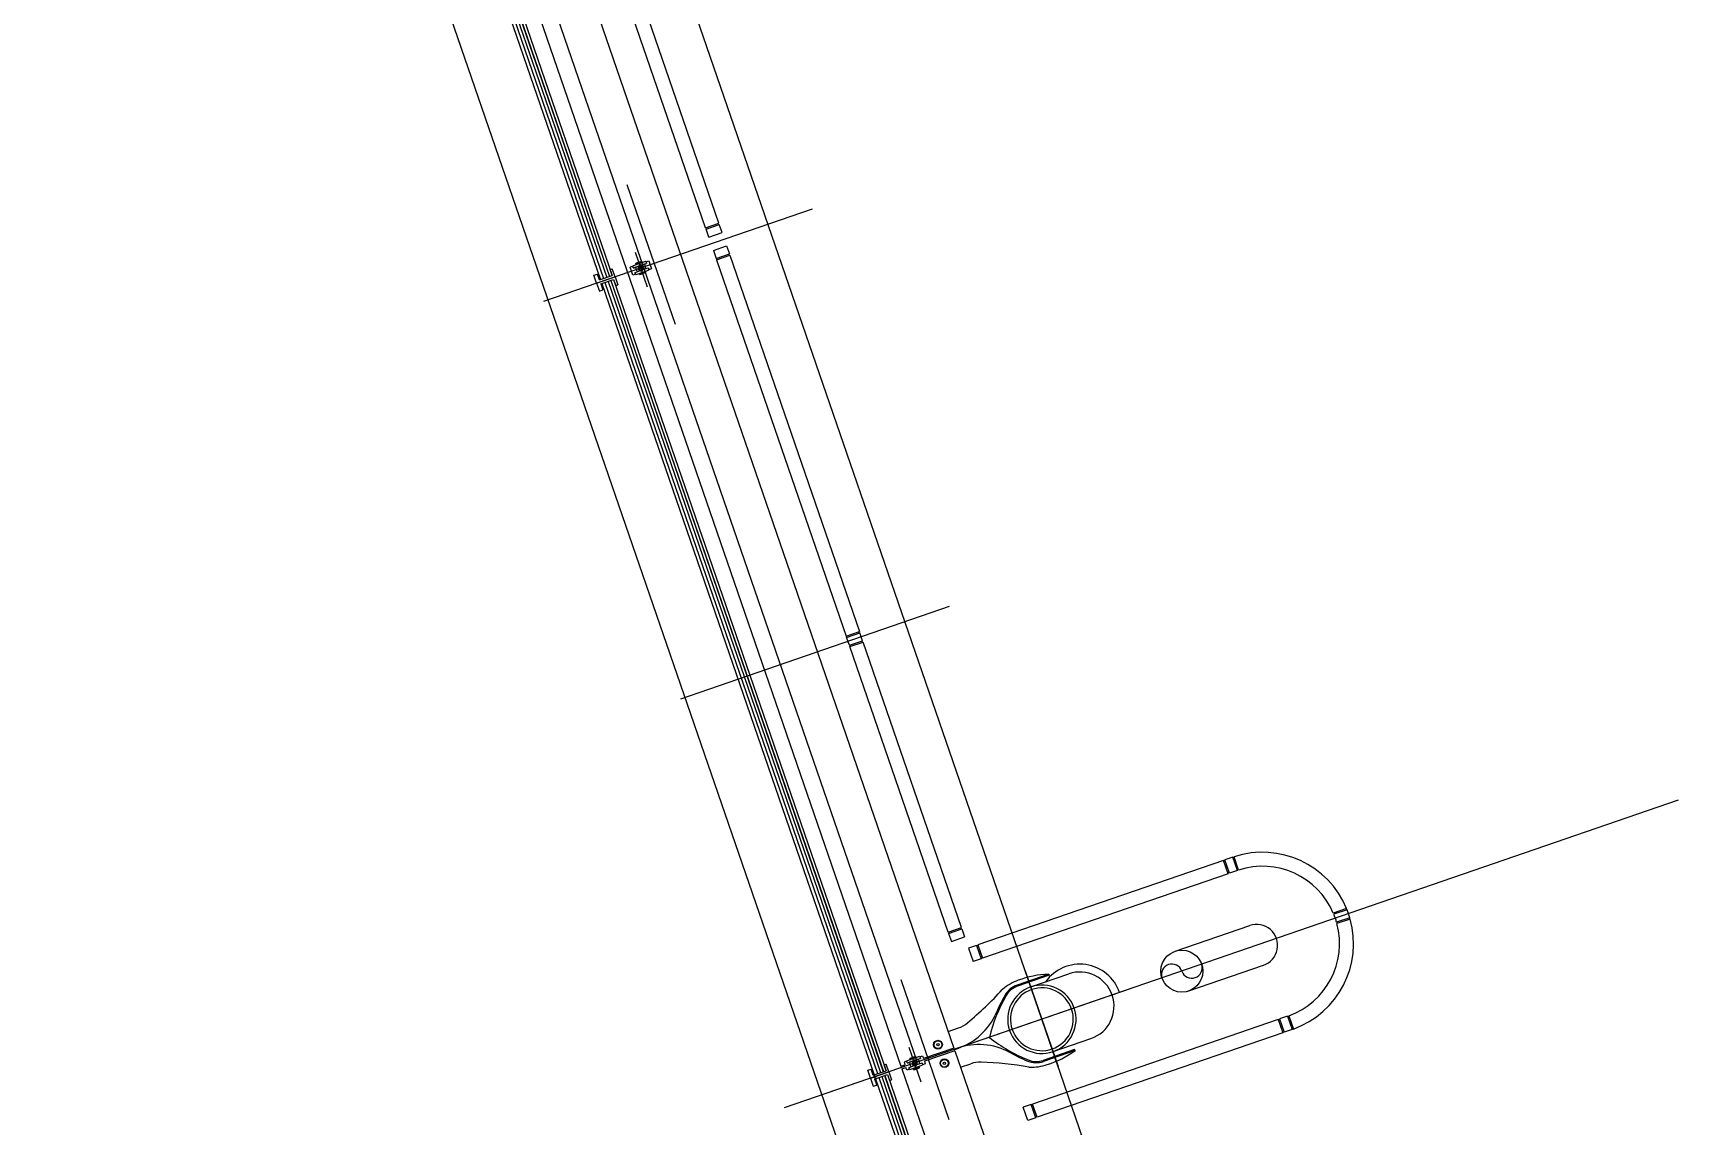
# Model space of a CAD drawing. Extents: x 809487 to 809680, y 818779 to 819225.
# Drawn here: x 809497.65 to 809503.52, y 819171.23 to 819175.13 of the extents above; entities that cross this region are included whole.
import ezdxf

# ---------------------------------------------------------------- set-up
doc = ezdxf.new("R2010")
doc.units = 0
for name, color, linetype in [('F-RC', 7, 'Continuous'), ('MAJ082__', 7, 'Continuous'), ('MAJ214__', 7, 'Continuous'), ('MAJ270__', 7, 'Continuous'), ('MAJ292__', 7, 'Continuous')]:
    doc.layers.add(name, color=color, linetype=linetype)

msp = doc.modelspace()

# ---------------------------------------------------------------- linework, layer by layer
at = {"layer": 'F-RC'}
for p, q in [((809500.0979, 819174.4491), (809499.6356, 819175.7917)), ((809500.0507, 819174.4328), (809499.5883, 819175.7754)), ((809500.0507, 819174.4328), (809500.0979, 819174.4491)), ((809500.0523, 819174.4281), (809500.0996, 819174.4444)), ((809500.0977, 819174.4437), (809500.096, 819174.4484)), ((809500.1093, 819174.416), (809500.0996, 819174.4444)), ((809500.062, 819174.3997), (809500.0523, 819174.4281)), ((809500.0542, 819174.4287), (809500.0525, 819174.4335)), ((809500.062, 819174.3997), (809500.1093, 819174.416)), ((809500.0783, 819174.3524), (809500.1256, 819174.3687)), ((809500.0783, 819174.3524), (809500.0881, 819174.3241)), ((809500.0881, 819174.3241), (809500.1354, 819174.3404)), ((809500.0897, 819174.3193), (809500.137, 819174.3356)), ((809500.0897, 819174.3193), (809500.552, 819172.9767)), ((809500.09, 819174.3247), (809500.0916, 819174.32)), ((809500.1256, 819174.3687), (809500.1354, 819174.3404)), ((809500.1335, 819174.3397), (809500.1351, 819174.335)), ((809500.137, 819174.3356), (809500.5993, 819172.993)), ((809500.552, 819172.9767), (809500.5717, 819172.9835)), ((809500.5537, 819172.972), (809500.6009, 819172.9883)), ((809500.5634, 819172.9436), (809500.5537, 819172.972)), ((809500.5555, 819172.9726), (809500.5539, 819172.9774)), ((809500.5717, 819172.9835), (809500.5993, 819172.993)), ((809500.599, 819172.9876), (809500.5974, 819172.9923)), ((809500.6107, 819172.9599), (809500.6009, 819172.9883)), ((809500.5634, 819172.9436), (809500.6107, 819172.9599)), ((809500.5651, 819172.9389), (809500.6123, 819172.9552)), ((809500.9158, 819171.9201), (809500.5651, 819172.9389)), ((809500.5669, 819172.9395), (809500.5653, 819172.9443)), ((809500.6104, 819172.9545), (809500.6088, 819172.9592)), ((809500.9631, 819171.9364), (809500.6123, 819172.9552)), ((809501.8977, 819172.1762), (809501.0214, 819171.8745)), ((809501.914, 819172.1289), (809501.8977, 819172.1762)), ((809501.9031, 819172.176), (809501.8984, 819172.1743)), ((809501.9308, 819172.1876), (809501.9025, 819172.1778)), ((809501.9187, 819172.1306), (809501.9025, 819172.1778)), ((809501.9471, 819172.1403), (809501.9308, 819172.1876)), ((809501.9518, 819172.1419), (809501.9356, 819172.1892)), ((809501.914, 819172.1289), (809501.0377, 819171.8272)), ((809501.9181, 819172.1325), (809501.9134, 819172.1308)), ((809501.9471, 819172.1403), (809501.9187, 819172.1306)), ((809502.3368, 819172.0048), (809502.2894, 819171.9885)), ((809502.3387, 819172.0002), (809502.2914, 819171.9839)), ((809502.3485, 819171.9718), (809502.3011, 819171.9555)), ((809500.9158, 819171.9201), (809500.9631, 819171.9364)), ((809500.9175, 819171.9154), (809500.9647, 819171.9316)), ((809500.9175, 819171.9154), (809500.9272, 819171.887)), ((809500.9177, 819171.9207), (809500.9193, 819171.916)), ((809500.9612, 819171.9357), (809500.9628, 819171.931)), ((809500.9647, 819171.9316), (809500.9745, 819171.9033)), ((809502.3499, 819171.967), (809502.3025, 819171.9507)), ((809500.9272, 819171.887), (809500.9745, 819171.9033)), ((809501.0167, 819171.8729), (809500.9883, 819171.8631)), ((809500.9883, 819171.8631), (809501.0046, 819171.8158)), ((809501.0167, 819171.8729), (809501.033, 819171.8256)), ((809501.0221, 819171.8726), (809501.0174, 819171.871)), ((809501.0214, 819171.8745), (809501.0377, 819171.8272)), ((809501.033, 819171.8256), (809501.0046, 819171.8158)), ((809501.0371, 819171.8291), (809501.0323, 819171.8275)), ((809502.1262, 819171.6203), (809502.0978, 819171.6105)), ((809502.1262, 819171.6203), (809502.1424, 819171.573)), ((809502.1309, 819171.622), (809502.1472, 819171.5747)), ((809502.0931, 819171.6089), (809501.2168, 819171.3072)), ((809502.1093, 819171.5616), (809501.2331, 819171.2599)), ((809502.0931, 819171.6089), (809502.1093, 819171.5616)), ((809502.0984, 819171.6086), (809502.0937, 819171.607)), ((809502.0978, 819171.6105), (809502.1141, 819171.5633)), ((809502.1134, 819171.5651), (809502.1087, 819171.5635)), ((809502.1424, 819171.573), (809502.1141, 819171.5633)), ((809501.212, 819171.3055), (809501.1837, 819171.2958)), ((809501.2, 819171.2485), (809501.1837, 819171.2958)), ((809501.2283, 819171.2583), (809501.212, 819171.3055)), ((809501.2174, 819171.3053), (809501.2127, 819171.3037)), ((809501.2331, 819171.2599), (809501.2168, 819171.3072)), ((809501.2283, 819171.2583), (809501.2, 819171.2485)), ((809501.2324, 819171.2618), (809501.2277, 819171.2602))]:
    msp.add_line(p, q, dxfattribs=at)
for radius, start, end in [(0.325, 22.52811, 108.11849), (0.323, 108.11303, 109.00032), (0.275, 23.17064, 107.9582), (0.277, 107.96572, 109.00032), (0.277, 22.10417, 23.14047), (0.275, 19, 22.12677), (0.323, 21.66174, 22.54999), (0.325, 19, 21.64535), (0.325, 16.35465, 19), (0.323, 15.45001, 16.33825), (0.275, 290.0418, 14.82936), (0.325, 289.88151, 15.47188), (0.275, 15.87323, 19), (0.277, 14.85953, 15.89583), (0.277, 288.99968, 290.03427), (0.323, 288.99968, 289.88697)]:
    msp.add_arc((809502.0366, 819171.8803), radius, start, end, dxfattribs=at)
at = {"layer": 'MAJ082__'}
for p, q in [((809501.7248, 819171.8523), (809501.9912, 819171.944)), ((809501.7736, 819171.7104), (809502.0401, 819171.8022))]:
    msp.add_line(p, q, dxfattribs=at)
msp.add_circle((809501.7492, 819171.7813), 0.075, dxfattribs=at)
for centre, radius, start, end in [((809502.0157, 819171.8731), 0.075, 288.99117, 109), ((809501.7137, 819171.7691), 0.0375, 19, 199), ((809501.7846, 819171.7935), 0.0375, 199, 19)]:
    msp.add_arc(centre, radius, start, end, dxfattribs=at)
at = {"layer": 'MAJ214__'}
for p, q in [((809498.7264, 819177.0783), (809499.6982, 819174.2559)), ((809498.7359, 819177.0816), (809499.7077, 819174.2592)), ((809498.7366, 819177.0818), (809499.7084, 819174.2594)), ((809498.7973, 819177.1054), (809500.7474, 819171.4417)), ((809498.7151, 819177.0744), (809499.6869, 819174.252)), ((809499.7921, 819174.2962), (809499.7817, 819174.2926)), ((809499.7914, 819174.2642), (809499.7817, 819174.2926)), ((809499.8019, 819174.2678), (809499.7914, 819174.2642)), ((809499.7994, 819174.2736), (809499.807, 819174.2762)), ((809499.8321, 819174.3034), (809499.8013, 819174.2928)), ((809499.8022, 819174.3052), (809499.8239, 819174.3127)), ((809499.8028, 819174.3065), (809499.8022, 819174.3052)), ((809499.8032, 819174.3024), (809499.8022, 819174.3052)), ((809499.8227, 819174.3133), (809499.8028, 819174.3065)), ((809499.8029, 819174.2669), (809499.8469, 819174.282)), ((809499.8032, 819174.3024), (809499.8249, 819174.3099)), ((809499.805, 819174.303), (809499.8054, 819174.3021)), ((809499.8378, 819174.2868), (809499.807, 819174.2762)), ((809499.8361, 819174.2772), (809499.8144, 819174.2698)), ((809499.8154, 819174.2669), (809499.8144, 819174.2698)), ((809499.8371, 819174.2744), (809499.8154, 819174.2669)), ((809499.8166, 819174.2663), (809499.8154, 819174.2669)), ((809499.816, 819174.2713), (809499.8161, 819174.2709)), ((809499.8167, 819174.2706), (809499.8161, 819174.2709)), ((809499.8166, 819174.2663), (809499.8365, 819174.2731)), ((809499.8227, 819174.3133), (809499.8239, 819174.3127)), ((809499.823, 819174.3092), (809499.8233, 819174.3083)), ((809499.8249, 819174.3099), (809499.8239, 819174.3127)), ((809499.8323, 819174.3034), (809499.8399, 819174.306)), ((809499.8338, 819174.2764), (809499.8341, 819174.2771)), ((809499.8339, 819174.2775), (809499.8341, 819174.2771)), ((809499.8371, 819174.2744), (809499.8361, 819174.2772)), ((809499.8365, 819174.2731), (809499.8371, 819174.2744)), ((809499.8374, 819174.3118), (809499.8478, 819174.3154)), ((809499.8456, 819174.2895), (809499.838, 819174.2869)), ((809499.8576, 819174.287), (809499.8472, 819174.2834)), ((809499.8478, 819174.3154), (809499.8576, 819174.287)), ((809499.6918, 819174.2378), (809500.6636, 819171.4155)), ((809499.7031, 819174.2418), (809500.6749, 819171.4194)), ((809499.7126, 819174.245), (809500.6844, 819171.4226)), ((809499.7133, 819174.2453), (809500.6851, 819171.4229)), ((809500.9365, 819171.5068), (809500.8278, 819171.4694)), ((809500.7474, 819171.4417), (809500.7616, 819171.4466)), ((809500.7688, 819171.4596), (809500.7584, 819171.456)), ((809500.7584, 819171.456), (809500.7616, 819171.4466)), ((809500.8088, 819171.4668), (809500.778, 819171.4562)), ((809500.7789, 819171.4687), (809500.8006, 819171.4761)), ((809500.7795, 819171.4699), (809500.7789, 819171.4687)), ((809500.7799, 819171.4658), (809500.7789, 819171.4687)), ((809500.7994, 819171.4768), (809500.7795, 819171.4699)), ((809500.7796, 819171.4303), (809500.8236, 819171.4455)), ((809500.7799, 819171.4658), (809500.8016, 819171.4733)), ((809500.7817, 819171.4665), (809500.7821, 819171.4655)), ((809500.8145, 819171.4503), (809500.7837, 819171.4397)), ((809500.7994, 819171.4768), (809500.8006, 819171.4761)), ((809500.7997, 819171.4727), (809500.8, 819171.4717)), ((809500.8016, 819171.4733), (809500.8006, 819171.4761)), ((809500.809, 819171.4669), (809500.8166, 819171.4695)), ((809500.8141, 819171.4752), (809500.8245, 819171.4788)), ((809500.8223, 819171.4529), (809500.8147, 819171.4503)), ((809500.8343, 819171.4505), (809500.8239, 819171.4469)), ((809500.8245, 819171.4788), (809500.8278, 819171.4694)), ((809500.9398, 819171.4974), (809500.8311, 819171.4599)), ((809500.8311, 819171.4599), (809500.8343, 819171.4505)), ((809500.6685, 819171.4013), (809501.6403, 819168.5789)), ((809500.6798, 819171.4052), (809501.6517, 819168.5828)), ((809500.6893, 819171.4085), (809501.6611, 819168.5861)), ((809500.69, 819171.4087), (809501.6618, 819168.5863)), ((809500.7507, 819171.4322), (809500.7649, 819171.4371)), ((809500.7507, 819171.4322), (809502.7008, 819165.7686)), ((809500.7682, 819171.4277), (809500.7649, 819171.4371)), ((809500.7786, 819171.4313), (809500.7682, 819171.4277)), ((809500.7761, 819171.437), (809500.7837, 819171.4397)), ((809500.8128, 819171.4407), (809500.7911, 819171.4332)), ((809500.7921, 819171.4304), (809500.7911, 819171.4332)), ((809500.8138, 819171.4378), (809500.7921, 819171.4304)), ((809500.7933, 819171.4297), (809500.7921, 819171.4304)), ((809500.7927, 819171.4348), (809500.7928, 819171.4343)), ((809500.7935, 819171.434), (809500.7928, 819171.4343)), ((809500.7933, 819171.4297), (809500.8132, 819171.4366)), ((809500.8105, 819171.4399), (809500.8108, 819171.4405)), ((809500.8106, 819171.441), (809500.8108, 819171.4405)), ((809500.8138, 819171.4378), (809500.8128, 819171.4407)), ((809500.8132, 819171.4366), (809500.8138, 819171.4378))]:
    msp.add_line(p, q, dxfattribs=at)
for points in [[(809499.8363, 819174.3127), (809499.7924, 819174.2976)], [(809501.2744, 819171.7703), (809501.1616, 819171.7314)], [(809500.813, 819171.4762), (809500.7691, 819171.461)], [(809501.3682, 819171.4978), (809501.2554, 819171.4589)]]:
    msp.add_lwpolyline(points, dxfattribs=at)
for centre, radius in [((809499.8196, 819174.2898), 0.006), ((809500.8795, 819171.5189), 0.0155), ((809500.8795, 819171.5189), 0.0135), ((809500.8795, 819171.5189), 0.0042), ((809500.9023, 819171.4527), 0.0155), ((809500.9023, 819171.4527), 0.0135), ((809500.9023, 819171.4527), 0.0042)]:
    msp.add_circle(centre, radius, dxfattribs=at)
for centre, radius, start, end in [((809499.8196, 819174.2898), 0.0095, 145.18264, 252.81736), ((809499.8196, 819174.2898), 0.0109, 101.1265, 116.87349), ((809499.8196, 819174.2898), 0.0109, 281.1265, 296.87349), ((809499.8196, 819174.2898), 0.0095, 326.69488, 71.30512), ((809501.6097, 819171.4123), 0.567, 149.96236, 158.10407), ((809501.1874, 819171.6565), 0.0792, 109, 149.96236), ((809500.8758, 819171.7241), 0.2307, 285.67731, 333.23123), ((809501.065, 819171.6312), 0.02, 326.67541, 338.10407), ((809501.0257, 819171.2887), 0.2307, 64.76877, 112.32268), ((809500.8758, 819171.7241), 0.2307, 285.67731, 292.32268), ((809501.0257, 819171.2887), 0.2307, 105.67731, 112.32268), ((809500.7963, 819171.4533), 0.0095, 145.18264, 198.99991), ((809500.7963, 819171.4533), 0.0095, 198.99991, 252.81736), ((809500.7963, 819171.4533), 0.006, 19.00013, 198.99986), ((809500.7963, 819171.4533), 0.006, 198.99986, 19.00013), ((809500.7963, 819171.4533), 0.0109, 101.1265, 116.87349), ((809500.7963, 819171.4533), 0.0109, 281.1265, 296.87349), ((809500.7963, 819171.4533), 0.0095, 19.00008, 71.30512), ((809500.7963, 819171.4533), 0.0095, 326.69488, 19.00008), ((809501.1176, 819171.4784), 0.02, 59.89592, 71.32459), ((809501.4121, 819171.9862), 0.567, 239.89592, 248.03764), ((809501.2296, 819171.5338), 0.0792, 248.03764, 289)]:
    msp.add_arc(centre, radius, start, end, dxfattribs=at)
for points, degree in [([(809499.7921, 819174.2969), (809499.7921, 819174.2969), (809499.7921, 819174.297), (809499.7921, 819174.2971), (809499.7921, 819174.2971), (809499.7921, 819174.2972), (809499.7921, 819174.2972), (809499.7921, 819174.2973), (809499.7922, 819174.2973), (809499.7922, 819174.2974), (809499.7922, 819174.2974), (809499.7922, 819174.2975), (809499.7923, 819174.2975), (809499.7923, 819174.2976), (809499.7923, 819174.2976), (809499.7924, 819174.2976)], 3), ([(809499.7929, 819174.2907), (809499.7928, 819174.291), (809499.7927, 819174.2914), (809499.7925, 819174.2922), (809499.7924, 819174.2928), (809499.7922, 819174.2939), (809499.7922, 819174.2945), (809499.7921, 819174.2956), (809499.7921, 819174.2963), (809499.7921, 819174.2969)], 3), ([(809499.7929, 819174.2907), (809499.7929, 819174.2907), (809499.7929, 819174.2907), (809499.7929, 819174.2906), (809499.7929, 819174.2906), (809499.793, 819174.2905), (809499.793, 819174.2905), (809499.793, 819174.2905)], 3), ([(809499.7937, 819174.2901), (809499.7937, 819174.2901), (809499.7937, 819174.2901), (809499.7937, 819174.2901), (809499.7937, 819174.2901), (809499.7936, 819174.2901), (809499.7935, 819174.2901), (809499.7934, 819174.2901), (809499.7933, 819174.2901), (809499.7932, 819174.2902), (809499.7931, 819174.2903), (809499.793, 819174.2904), (809499.793, 819174.2904), (809499.793, 819174.2905)], 3), ([(809499.7937, 819174.2901), (809499.7944, 819174.2904), (809499.795, 819174.2906), (809499.7966, 819174.2911), (809499.7976, 819174.2915), (809499.7991, 819174.292), (809499.7997, 819174.2922), (809499.8007, 819174.2925), (809499.801, 819174.2926), (809499.8013, 819174.2928)], 3), ([(809499.7937, 819174.2901), (809499.7946, 819174.2904), (809499.7955, 819174.2907), (809499.7964, 819174.291), (809499.7976, 819174.2915), (809499.7989, 819174.2919), (809499.8002, 819174.2924), (809499.8006, 819174.2925), (809499.8009, 819174.2926), (809499.8013, 819174.2928)], 3), ([(809499.7991, 819174.2728), (809499.799, 819174.2729), (809499.799, 819174.2729), (809499.799, 819174.273), (809499.799, 819174.2731), (809499.7991, 819174.2732), (809499.7991, 819174.2733), (809499.7992, 819174.2734), (809499.7992, 819174.2735), (809499.7993, 819174.2735), (809499.7994, 819174.2736), (809499.7994, 819174.2736), (809499.7994, 819174.2736), (809499.7994, 819174.2736)], 3), ([(809499.7991, 819174.2728), (809499.7991, 819174.2728), (809499.7991, 819174.2728), (809499.7991, 819174.2728), (809499.7991, 819174.2727), (809499.7991, 819174.2727), (809499.7991, 819174.2727), (809499.7991, 819174.2726)], 3), ([(809499.8023, 819174.2673), (809499.8019, 819174.2678), (809499.8015, 819174.2682), (809499.8009, 819174.2692), (809499.8006, 819174.2697), (809499.8, 819174.2707), (809499.7998, 819174.2712), (809499.7994, 819174.272), (809499.7993, 819174.2723), (809499.7991, 819174.2726)], 3), ([(809499.8013, 819174.2928), (809499.8013, 819174.2927), (809499.8013, 819174.2927), (809499.8014, 819174.2926), (809499.8015, 819174.2924), (809499.8016, 819174.2918), (809499.8016, 819174.2914), (809499.8018, 819174.2902), (809499.802, 819174.2891), (809499.8024, 819174.2869), (809499.8027, 819174.2857), (809499.8035, 819174.2834), (809499.8039, 819174.2823), (809499.8049, 819174.2802), (809499.8054, 819174.2792), (809499.8062, 819174.2779), (809499.8065, 819174.2775), (809499.8068, 819174.2768), (809499.8069, 819174.2766), (809499.807, 819174.2763), (809499.807, 819174.2763), (809499.807, 819174.2762)], 3), ([(809499.8029, 819174.2669), (809499.8029, 819174.2669), (809499.8029, 819174.2669), (809499.8028, 819174.2669), (809499.8028, 819174.2669), (809499.8027, 819174.2669), (809499.8027, 819174.2669), (809499.8026, 819174.267), (809499.8026, 819174.267), (809499.8025, 819174.267), (809499.8025, 819174.267), (809499.8024, 819174.2671), (809499.8024, 819174.2671), (809499.8023, 819174.2672), (809499.8023, 819174.2672), (809499.8023, 819174.2673)], 3), ([(809499.8126, 819174.2963), (809499.8125, 819174.2963), (809499.8125, 819174.2963), (809499.8125, 819174.2962), (809499.8124, 819174.2961), (809499.8123, 819174.2959), (809499.8122, 819174.2957), (809499.8119, 819174.2954), (809499.8118, 819174.2952), (809499.8117, 819174.295)], 3), ([(809499.8147, 819174.2996), (809499.8136, 819174.2978), (809499.8126, 819174.2963)], 2), ([(809499.8166, 819174.2808), (809499.8168, 819174.2807), (809499.817, 819174.2807), (809499.8174, 819174.2805), (809499.8176, 819174.2805), (809499.8179, 819174.2804), (809499.8179, 819174.2804), (809499.818, 819174.2803), (809499.8181, 819174.2803), (809499.8181, 819174.2803)], 3), ([(809499.8212, 819174.2993), (809499.8195, 819174.2999), (809499.8175, 819174.3006)], 2), ([(809499.8181, 819174.2803), (809499.8198, 819174.2797), (809499.8218, 819174.2791)], 2), ([(809499.8227, 819174.2988), (809499.8225, 819174.2989), (809499.8223, 819174.2989), (809499.8219, 819174.2991), (809499.8217, 819174.2991), (809499.8214, 819174.2992), (809499.8213, 819174.2993), (809499.8213, 819174.2993), (809499.8212, 819174.2993), (809499.8212, 819174.2993)], 3), ([(809499.8246, 819174.28), (809499.8257, 819174.2818), (809499.8267, 819174.2833)], 2), ([(809499.8267, 819174.2833), (809499.8267, 819174.2833), (809499.8267, 819174.2833), (809499.8268, 819174.2834), (809499.8269, 819174.2835), (809499.827, 819174.2837), (809499.8271, 819174.2839), (809499.8274, 819174.2842), (809499.8275, 819174.2844), (809499.8276, 819174.2846)], 3), ([(809499.8321, 819174.3034), (809499.8322, 819174.3034), (809499.8322, 819174.3034), (809499.8323, 819174.3034)], 2), ([(809499.8321, 819174.3034), (809499.8322, 819174.3034), (809499.8322, 819174.3034), (809499.8323, 819174.3034)], 2), ([(809499.838, 819174.2869), (809499.838, 819174.2869), (809499.8379, 819174.2869), (809499.8379, 819174.287), (809499.8378, 819174.2872), (809499.8377, 819174.2878), (809499.8376, 819174.2882), (809499.8375, 819174.2895), (809499.8373, 819174.2905), (809499.8369, 819174.2927), (809499.8366, 819174.2939), (809499.8358, 819174.2963), (809499.8354, 819174.2974), (809499.8344, 819174.2994), (809499.8339, 819174.3004), (809499.8331, 819174.3017), (809499.8328, 819174.3022), (809499.8325, 819174.3028), (809499.8324, 819174.303), (809499.8323, 819174.3033), (809499.8323, 819174.3034), (809499.8323, 819174.3034)], 3), ([(809499.8363, 819174.3127), (809499.8364, 819174.3128), (809499.8364, 819174.3128), (809499.8365, 819174.3127), (809499.8365, 819174.3127), (809499.8366, 819174.3127), (809499.8366, 819174.3127), (809499.8367, 819174.3126), (809499.8367, 819174.3126), (809499.8368, 819174.3126), (809499.8368, 819174.3126), (809499.8369, 819174.3125), (809499.8369, 819174.3125), (809499.837, 819174.3124), (809499.837, 819174.3124), (809499.837, 819174.3123)], 3), ([(809499.837, 819174.3123), (809499.8374, 819174.3119), (809499.8378, 819174.3114), (809499.8384, 819174.3104), (809499.8387, 819174.3099), (809499.8393, 819174.3089), (809499.8395, 819174.3084), (809499.8399, 819174.3076), (809499.84, 819174.3073), (809499.8402, 819174.307)], 3), ([(809499.838, 819174.2869), (809499.8379, 819174.2868), (809499.8379, 819174.2868), (809499.8378, 819174.2868)], 2), ([(809499.8402, 819174.3068), (809499.8402, 819174.3068), (809499.8402, 819174.3067), (809499.8403, 819174.3066), (809499.8403, 819174.3065), (809499.8402, 819174.3064), (809499.8402, 819174.3063), (809499.8401, 819174.3062), (809499.8401, 819174.3062), (809499.84, 819174.3061), (809499.8399, 819174.306), (809499.8399, 819174.306), (809499.8399, 819174.306), (809499.8399, 819174.306)], 3), ([(809499.8402, 819174.3068), (809499.8402, 819174.3068), (809499.8402, 819174.3068), (809499.8402, 819174.3069), (809499.8402, 819174.3069), (809499.8402, 819174.3069), (809499.8402, 819174.307), (809499.8402, 819174.307)], 3), ([(809499.8456, 819174.2895), (809499.8456, 819174.2895), (809499.8456, 819174.2895), (809499.8456, 819174.2895), (809499.8456, 819174.2895), (809499.8457, 819174.2895), (809499.8458, 819174.2895), (809499.8459, 819174.2895), (809499.8459, 819174.2895), (809499.8461, 819174.2894), (809499.8461, 819174.2894), (809499.8463, 819174.2892), (809499.8463, 819174.2892), (809499.8463, 819174.2891)], 3), ([(809499.8464, 819174.2889), (809499.8464, 819174.2889), (809499.8464, 819174.289), (809499.8463, 819174.289), (809499.8463, 819174.289), (809499.8463, 819174.2891), (809499.8463, 819174.2891), (809499.8463, 819174.2891)], 3), ([(809499.8464, 819174.2889), (809499.8465, 819174.2886), (809499.8466, 819174.2882), (809499.8468, 819174.2874), (809499.8469, 819174.2868), (809499.847, 819174.2857), (809499.8471, 819174.2851), (809499.8472, 819174.284), (809499.8472, 819174.2834), (809499.8472, 819174.2827)], 3), ([(809499.8472, 819174.2827), (809499.8472, 819174.2827), (809499.8472, 819174.2826), (809499.8472, 819174.2825), (809499.8472, 819174.2825), (809499.8472, 819174.2824), (809499.8472, 819174.2824), (809499.8471, 819174.2823), (809499.8471, 819174.2823), (809499.8471, 819174.2822), (809499.8471, 819174.2822), (809499.847, 819174.2821), (809499.847, 819174.2821), (809499.847, 819174.282), (809499.8469, 819174.282), (809499.8469, 819174.282)], 3), ([(809500.7688, 819171.4603), (809500.7688, 819171.4604), (809500.7688, 819171.4604), (809500.7688, 819171.4605), (809500.7688, 819171.4606), (809500.7688, 819171.4607), (809500.7688, 819171.4607), (809500.7689, 819171.4608), (809500.7689, 819171.4608), (809500.7689, 819171.4608), (809500.7689, 819171.4609), (809500.7689, 819171.4609), (809500.769, 819171.461), (809500.769, 819171.461), (809500.769, 819171.461), (809500.7691, 819171.461)], 3), ([(809500.7696, 819171.4542), (809500.7695, 819171.4545), (809500.7694, 819171.4548), (809500.7692, 819171.4557), (809500.7691, 819171.4562), (809500.769, 819171.4573), (809500.7689, 819171.4579), (809500.7688, 819171.4591), (809500.7688, 819171.4597), (809500.7688, 819171.4603)], 3), ([(809500.7696, 819171.4542), (809500.7696, 819171.4541), (809500.7696, 819171.4541), (809500.7696, 819171.454), (809500.7697, 819171.454), (809500.7697, 819171.454), (809500.7697, 819171.454), (809500.7697, 819171.454)], 3), ([(809500.7704, 819171.4536), (809500.7704, 819171.4536), (809500.7704, 819171.4536), (809500.7704, 819171.4536), (809500.7704, 819171.4536), (809500.7703, 819171.4536), (809500.7702, 819171.4536), (809500.7701, 819171.4536), (809500.77, 819171.4536), (809500.7699, 819171.4537), (809500.7698, 819171.4537), (809500.7697, 819171.4538), (809500.7697, 819171.4539), (809500.7697, 819171.454)], 3), ([(809500.7704, 819171.4536), (809500.7711, 819171.4538), (809500.7717, 819171.454), (809500.7733, 819171.4546), (809500.7743, 819171.4549), (809500.7758, 819171.4554), (809500.7764, 819171.4556), (809500.7774, 819171.456), (809500.7777, 819171.4561), (809500.778, 819171.4562)], 3), ([(809500.7704, 819171.4536), (809500.7713, 819171.4539), (809500.7722, 819171.4542), (809500.7731, 819171.4545), (809500.7743, 819171.4549), (809500.7756, 819171.4554), (809500.7769, 819171.4558), (809500.7773, 819171.4559), (809500.7777, 819171.4561), (809500.778, 819171.4562)], 3), ([(809500.778, 819171.4562), (809500.778, 819171.4562), (809500.778, 819171.4562), (809500.7781, 819171.456), (809500.7782, 819171.4558), (809500.7783, 819171.4552), (809500.7783, 819171.4549), (809500.7785, 819171.4536), (809500.7787, 819171.4526), (809500.7791, 819171.4503), (809500.7794, 819171.4491), (809500.7798, 819171.4478), (809500.7799, 819171.4477), (809500.7799, 819171.4476)], 3), ([(809500.7799, 819171.4476), (809500.7803, 819171.4466), (809500.7807, 819171.4456), (809500.7816, 819171.4436), (809500.7821, 819171.4427), (809500.7829, 819171.4414), (809500.7832, 819171.4409), (809500.7835, 819171.4402), (809500.7836, 819171.44), (809500.7837, 819171.4398), (809500.7837, 819171.4397), (809500.7837, 819171.4397)], 3), ([(809500.7893, 819171.4598), (809500.7893, 819171.4598), (809500.7892, 819171.4597), (809500.7892, 819171.4597), (809500.7891, 819171.4596), (809500.789, 819171.4594), (809500.7889, 819171.4592), (809500.7886, 819171.4588), (809500.7885, 819171.4586), (809500.7884, 819171.4585)], 3), ([(809500.7914, 819171.463), (809500.7903, 819171.4613), (809500.7893, 819171.4598)], 2), ([(809500.7933, 819171.4443), (809500.7935, 819171.4442), (809500.7937, 819171.4441), (809500.7941, 819171.444), (809500.7943, 819171.4439), (809500.7946, 819171.4438), (809500.7946, 819171.4438), (809500.7947, 819171.4438), (809500.7948, 819171.4438), (809500.7948, 819171.4438)], 3), ([(809500.7979, 819171.4628), (809500.7962, 819171.4633), (809500.7942, 819171.464)], 2), ([(809500.7948, 819171.4438), (809500.7965, 819171.4432), (809500.7985, 819171.4425)], 2), ([(809500.7994, 819171.4623), (809500.7992, 819171.4623), (809500.799, 819171.4624), (809500.7986, 819171.4625), (809500.7984, 819171.4626), (809500.7981, 819171.4627), (809500.798, 819171.4627), (809500.798, 819171.4627), (809500.7979, 819171.4627), (809500.7979, 819171.4628)], 3), ([(809500.8013, 819171.4435), (809500.8024, 819171.4452), (809500.8034, 819171.4467)], 2), ([(809500.8034, 819171.4467), (809500.8034, 819171.4467), (809500.8035, 819171.4468), (809500.8035, 819171.4468), (809500.8036, 819171.4469), (809500.8037, 819171.4472), (809500.8038, 819171.4473), (809500.8041, 819171.4477), (809500.8042, 819171.4479), (809500.8043, 819171.448)], 3), ([(809500.8088, 819171.4668), (809500.8089, 819171.4668), (809500.8089, 819171.4668), (809500.809, 819171.4669)], 2), ([(809500.8088, 819171.4668), (809500.8089, 819171.4668), (809500.8089, 819171.4668), (809500.809, 819171.4669)], 2), ([(809500.8128, 819171.4589), (809500.8124, 819171.4599), (809500.812, 819171.4609), (809500.8111, 819171.4629), (809500.8106, 819171.4638), (809500.8098, 819171.4651), (809500.8095, 819171.4656), (809500.8092, 819171.4663), (809500.8091, 819171.4665), (809500.809, 819171.4667), (809500.809, 819171.4668), (809500.809, 819171.4669)], 3), ([(809500.8147, 819171.4503), (809500.8147, 819171.4503), (809500.8146, 819171.4503), (809500.8146, 819171.4505), (809500.8145, 819171.4507), (809500.8144, 819171.4513), (809500.8143, 819171.4517), (809500.8142, 819171.4529), (809500.814, 819171.4539), (809500.8136, 819171.4562), (809500.8133, 819171.4574), (809500.8129, 819171.4587), (809500.8128, 819171.4588), (809500.8128, 819171.4589)], 3), ([(809500.8137, 819171.4758), (809500.8141, 819171.4753), (809500.8145, 819171.4748), (809500.8151, 819171.4738), (809500.8154, 819171.4733), (809500.816, 819171.4724), (809500.8162, 819171.4719), (809500.8166, 819171.4711), (809500.8167, 819171.4707), (809500.8169, 819171.4704)], 3), ([(809500.8147, 819171.4503), (809500.8146, 819171.4503), (809500.8146, 819171.4503), (809500.8145, 819171.4503)], 2), ([(809500.8169, 819171.4702), (809500.8169, 819171.4702), (809500.8169, 819171.4702), (809500.817, 819171.4701), (809500.817, 819171.47), (809500.8169, 819171.4698), (809500.8169, 819171.4698), (809500.8168, 819171.4696), (809500.8168, 819171.4696), (809500.8167, 819171.4695), (809500.8166, 819171.4695), (809500.8166, 819171.4695), (809500.8166, 819171.4695), (809500.8166, 819171.4695)], 3), ([(809500.8169, 819171.4702), (809500.8169, 819171.4702), (809500.8169, 819171.4703), (809500.8169, 819171.4703), (809500.8169, 819171.4703), (809500.8169, 819171.4704), (809500.8169, 819171.4704), (809500.8169, 819171.4704)], 3), ([(809500.8223, 819171.4529), (809500.8223, 819171.4529), (809500.8223, 819171.4529), (809500.8223, 819171.4529), (809500.8223, 819171.4529), (809500.8224, 819171.453), (809500.8225, 819171.453), (809500.8226, 819171.4529), (809500.8227, 819171.4529), (809500.8228, 819171.4529), (809500.8229, 819171.4528), (809500.823, 819171.4527), (809500.823, 819171.4526), (809500.823, 819171.4525)], 3), ([(809500.8231, 819171.4523), (809500.8231, 819171.4524), (809500.8231, 819171.4524), (809500.8231, 819171.4525), (809500.823, 819171.4525), (809500.823, 819171.4525), (809500.823, 819171.4525), (809500.823, 819171.4525)], 3), ([(809500.8231, 819171.4523), (809500.8232, 819171.452), (809500.8233, 819171.4517), (809500.8235, 819171.4508), (809500.8236, 819171.4503), (809500.8237, 819171.4492), (809500.8238, 819171.4486), (809500.8239, 819171.4474), (809500.8239, 819171.4468), (809500.8239, 819171.4462)], 3), ([(809500.8239, 819171.4462), (809500.8239, 819171.4461), (809500.8239, 819171.4461), (809500.8239, 819171.446), (809500.8239, 819171.4459), (809500.8239, 819171.4458), (809500.8239, 819171.4458), (809500.8238, 819171.4457), (809500.8238, 819171.4457), (809500.8238, 819171.4457), (809500.8238, 819171.4456), (809500.8238, 819171.4456), (809500.8237, 819171.4455), (809500.8237, 819171.4455), (809500.8237, 819171.4455), (809500.8236, 819171.4455)], 3), ([(809500.7758, 819171.4363), (809500.7758, 819171.4363), (809500.7757, 819171.4363), (809500.7757, 819171.4364), (809500.7757, 819171.4365), (809500.7758, 819171.4367), (809500.7758, 819171.4367), (809500.7759, 819171.4369), (809500.7759, 819171.4369), (809500.776, 819171.437), (809500.7761, 819171.437), (809500.7761, 819171.437), (809500.7761, 819171.437), (809500.7761, 819171.437)], 3), ([(809500.7758, 819171.4363), (809500.7758, 819171.4363), (809500.7758, 819171.4362), (809500.7758, 819171.4362), (809500.7758, 819171.4362), (809500.7758, 819171.4361), (809500.7758, 819171.4361), (809500.7758, 819171.4361)], 3), ([(809500.779, 819171.4307), (809500.7786, 819171.4312), (809500.7782, 819171.4317), (809500.7776, 819171.4327), (809500.7773, 819171.4332), (809500.7767, 819171.4341), (809500.7765, 819171.4346), (809500.7761, 819171.4354), (809500.776, 819171.4358), (809500.7758, 819171.4361)], 3), ([(809500.7796, 819171.4303), (809500.7796, 819171.4303), (809500.7796, 819171.4303), (809500.7795, 819171.4303), (809500.7795, 819171.4303), (809500.7794, 819171.4304), (809500.7794, 819171.4304), (809500.7793, 819171.4304), (809500.7793, 819171.4304), (809500.7792, 819171.4305), (809500.7792, 819171.4305), (809500.7791, 819171.4305), (809500.7791, 819171.4306), (809500.779, 819171.4306), (809500.779, 819171.4307), (809500.779, 819171.4307)], 3)]:
    msp.add_open_spline(points, degree=degree, dxfattribs=at)
at = {"layer": 'MAJ270__'}
for p, q in [((809496.9006, 819182.798), (809500.8058, 819171.4565)), ((809501.2501, 819171.6095), (809499.2967, 819177.2826)), ((809499.77, 819174.5874), (809499.9417, 819174.0888)), ((809500.4305, 819174.5001), (809499.4722, 819174.1702)), ((809499.8433, 819174.2211), (809499.8005, 819174.3454)), ((809500.9188, 819173.0818), (809499.9606, 819172.7519)), ((809503.519, 819172.3907), (809500.4489, 819171.3336)), ((809503.519, 819172.3907), (809500.4489, 819171.3336)), ((809503.519, 819172.3907), (809500.4489, 819171.3336)), ((809500.7467, 819171.7509), (809500.9184, 819171.2523)), ((809500.7467, 819171.7509), (809500.9184, 819171.2523)), ((809501.1906, 819171.7824), (809501.308, 819171.4415)), ((809501.3097, 819171.4366), (809501.1923, 819171.7775)), ((809501.5687, 819171.7192), (809500.3312, 819171.2931)), ((809503.2036, 819165.9364), (809501.2501, 819171.6095)), ((809500.82, 819171.3846), (809500.7772, 819171.5089)), ((809500.82, 819171.3846), (809500.7772, 819171.5089)), ((809500.6569, 819171.3973), (809500.652, 819171.4115)), ((809500.6569, 819171.3973), (809500.652, 819171.4115))]:
    msp.add_line(p, q, dxfattribs=at)
msp.add_circle((809500.6545, 819171.4044), 0.003, dxfattribs=at)
msp.add_circle((809500.6545, 819171.4044), 0.003, dxfattribs=at)
at = {"layer": 'MAJ292__'}
for p, q in [((809498.9864, 819177.1705), (809500.9365, 819171.5068)), ((809498.7461, 819177.0851), (809499.7179, 819174.2627)), ((809498.7035, 819177.0704), (809499.6753, 819174.248)), ((809498.512, 819177.0124), (809502.4188, 819165.6662)), ((809499.6524, 819174.2639), (809499.6647, 819174.2682)), ((809499.6621, 819174.2356), (809499.6524, 819174.2639)), ((809499.672, 819174.2469), (809499.6647, 819174.2682)), ((809499.672, 819174.2469), (809499.7179, 819174.2627)), ((809499.7105, 819174.284), (809499.7179, 819174.2865)), ((809499.7179, 819174.2627), (809499.7105, 819174.284)), ((809499.7276, 819174.2581), (809499.7179, 819174.2865)), ((809499.6621, 819174.2356), (809499.7276, 819174.2581)), ((809499.6621, 819174.2356), (809499.7276, 819174.2581)), ((809499.6621, 819174.2356), (809499.6719, 819174.2072)), ((809499.6719, 819174.2072), (809499.6842, 819174.2114)), ((809499.6769, 819174.2327), (809499.7228, 819174.2485)), ((809499.6769, 819174.2327), (809499.6842, 819174.2114)), ((809499.6802, 819174.2339), (809500.6519, 819171.4118)), ((809499.7228, 819174.2485), (809500.6946, 819171.4261)), ((809499.7228, 819174.2485), (809499.7301, 819174.2272)), ((809499.7276, 819174.2581), (809499.7374, 819174.2298)), ((809499.7301, 819174.2272), (809499.7374, 819174.2298)), ((809501.2104, 819171.7249), (809501.3456, 819171.7714)), ((809501.2899, 819171.4942), (809501.4251, 819171.5407)), ((809500.6873, 819171.4474), (809500.6946, 819171.4499)), ((809500.6946, 819171.4261), (809500.6873, 819171.4474)), ((809500.7043, 819171.4216), (809500.6946, 819171.4499)), ((809500.9398, 819171.4974), (809502.8899, 819165.8337)), ((809500.6291, 819171.4274), (809500.6414, 819171.4316)), ((809500.6388, 819171.399), (809500.6291, 819171.4274)), ((809500.6388, 819171.399), (809500.7043, 819171.4216)), ((809500.6388, 819171.399), (809500.7043, 819171.4216)), ((809500.6388, 819171.399), (809500.6486, 819171.3707)), ((809500.6487, 819171.4103), (809500.6414, 819171.4316)), ((809500.6487, 819171.4103), (809500.6946, 819171.4261)), ((809500.6536, 819171.3962), (809500.6995, 819171.412)), ((809500.6536, 819171.3962), (809500.6609, 819171.3749)), ((809500.6569, 819171.3973), (809501.6287, 819168.5749)), ((809500.6995, 819171.412), (809501.6713, 819168.5896)), ((809500.6995, 819171.412), (809500.7068, 819171.3907)), ((809500.7043, 819171.4216), (809500.7141, 819171.3932)), ((809500.7068, 819171.3907), (809500.7141, 819171.3932)), ((809500.6486, 819171.3707), (809500.6609, 819171.3749))]:
    msp.add_line(p, q, dxfattribs=at)
for points in [[(809501.2744, 819171.7703), (809501.2758, 819171.7663), (809501.163, 819171.7274)], [(809500.9162, 819171.5659), (809500.953, 819171.5786)], [(809501.3682, 819171.4978), (809501.3668, 819171.5018), (809501.254, 819171.4629)], [(809500.9601, 819171.4382), (809500.9969, 819171.4509)]]:
    msp.add_lwpolyline(points, dxfattribs=at)
for centre, radius, start, end in [((809501.3854, 819171.6561), 0.15, 19, 144.5771), ((809501.2223, 819171.5858), 0.1724, 109.2751, 130.39607), ((809501.2854, 819171.4311), 0.3393, 91.86071, 110.70605), ((809501.3854, 819171.6561), 0.122, 19, 109), ((809500.1219, 819172.6221), 1.3402, 310.07845, 317.42579), ((809501.6097, 819171.4123), 0.5628, 149.96236, 166.36786), ((809501.1236, 819171.7018), 0.02, 130.39607, 137.42579), ((809501.1874, 819171.6565), 0.075, 109, 149.96236), ((809501.2501, 819171.6095), 0.122, 19, 199), ((809501.2501, 819171.6095), 0.112, 19, 199), ((809501.3854, 819171.6561), 0.122, 289, 19), ((809501.2501, 819171.6095), 0.122, 199, 19), ((809501.2501, 819171.6095), 0.112, 199, 19), ((809500.9204, 819171.6731), 0.1, 289, 310.07845), ((809501.4121, 819171.9862), 0.5628, 231.63214, 248.03764), ((809501.0295, 819171.3564), 0.1, 87.92155, 109), ((809500.9845, 819170.117), 1.3402, 80.57421, 87.92155), ((809501.2296, 819171.5338), 0.075, 248.03764, 289), ((809501.2136, 819171.6111), 0.1724, 267.60393, 288.72489), ((809501.1681, 819171.7718), 0.3393, 287.29394, 306.13928), ((809501.2073, 819171.4588), 0.02, 260.57421, 267.60393)]:
    msp.add_arc(centre, radius, start, end, dxfattribs=at)
msp.add_open_spline([(809500.813, 819171.4762), (809500.8131, 819171.4762), (809500.8131, 819171.4762), (809500.8132, 819171.4762), (809500.8132, 819171.4762), (809500.8133, 819171.4761), (809500.8133, 819171.4761), (809500.8134, 819171.4761), (809500.8134, 819171.4761), (809500.8135, 819171.476), (809500.8135, 819171.476), (809500.8136, 819171.476), (809500.8136, 819171.4759), (809500.8137, 819171.4759), (809500.8137, 819171.4758), (809500.8137, 819171.4758)], degree=3, dxfattribs=at)

doc.saveas('drawing.dxf')
